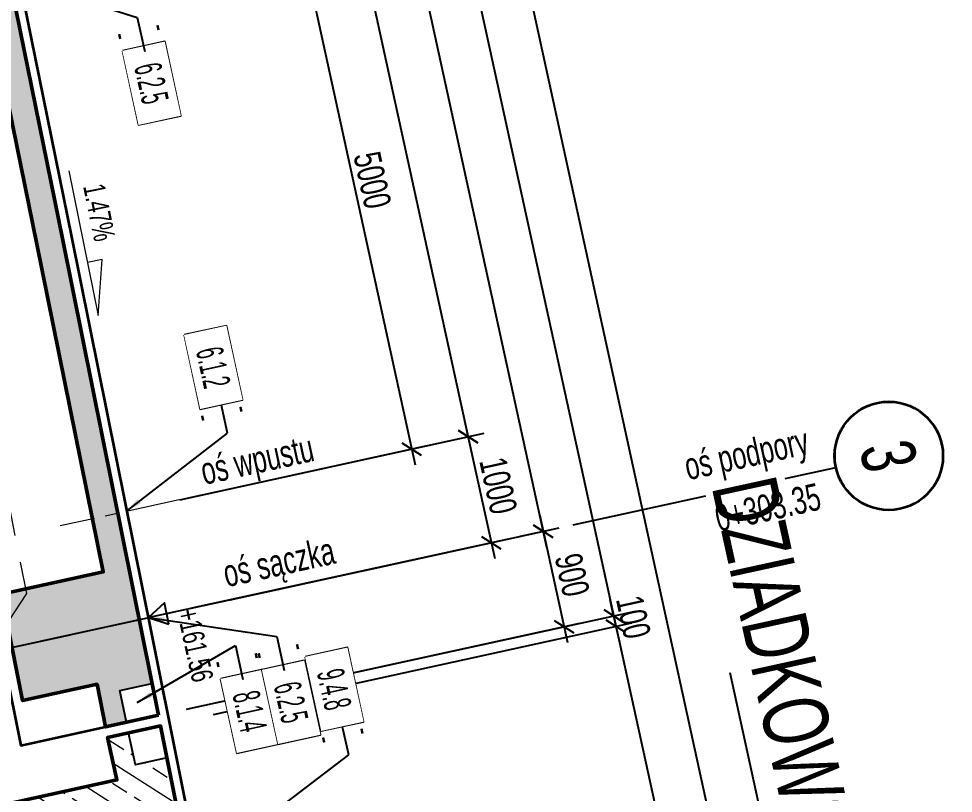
# Model space of a CAD drawing. Header units: metres. Extents: x 8416582 to 8417409, y 5771873 to 5772737.
# Drawn here: x 8416834.53 to 8416843.15, y 5772231.48 to 5772238.62 of the extents above; entities that cross this region are included whole.
import ezdxf
from ezdxf.enums import TextEntityAlignment as Align

# ---------------------------------------------------------------- set-up
doc = ezdxf.new("R2010")
doc.units = ezdxf.units.M
doc.set_wipeout_variables(frame=1)
doc.header["$PDSIZE"] = 0.05
doc.linetypes.add('CENTER', pattern=[2, 1.25, -0.25, 0.25, -0.25])
doc.linetypes.add('DASHED', pattern=[0.75, 0.5, -0.25])
for name, color, linetype in [('00RysOpi-T', 2, 'Continuous'), ('AII_M_opisy do legendy', 2, 'Continuous'), ('AII_M_opisy kierunki', 1, 'Continuous'), ('AII_M_osie główne', 8, 'CENTER'), ('AII_M_wyposażenie', 8, 'Continuous'), ('AII_opis', 1, 'Continuous')]:
    doc.layers.add(name, color=color, linetype=linetype)
for name, color, linetype, lineweight in [('AII_M_konstrukcja 0.35', 2, 'Continuous', 35), ('AII_M_konstrukcja 0.50', 3, 'Continuous', 50), ('AII_M_kreskowanie', 8, 'Continuous', 0), ('AII_M_niweleta', 2, 'Continuous', 35), ('AII_M_odwodnienie', 8, 'Continuous', 9), ('AII_M_opisy', 1, 'Continuous', 25), ('AII_M_opisy rzedne', 1, 'Continuous', 25), ('AII_M_opisy spadki', 9, 'Continuous', 18), ('AII_M_opisy wymiary', 1, 'Continuous', 25), ('AII_M_osie', 9, 'CENTER', 18)]:
    doc.layers.add(name, color=color, linetype=linetype, lineweight=lineweight)
doc.styles.add('AII_norm.', font='CDMSIMPL.shx', dxfattribs={"width": 0.7, "bigfont": 'CDMBIGPL.shx'})
doc.styles.add('CDMSTYLE', font='CDMSIMPL.shx', dxfattribs={"width": 0.7, "bigfont": 'CDMBIGPL.shx'})
doc.dimstyles.new('CDM-ME100MM', dxfattribs={"dimscale": 0.1, "dimtxt": 2.5, "dimasz": 1.5, "dimexe": 1.5, "dimexo": 5, "dimgap": 0.5, "dimtad": 1, "dimdec": 0, "dimlfac": 1000, "dimrnd": 1, "dimzin": 9, "dimtxsty": 'CDMSTYLE', "dimblk": 'OBLIQUE', "dimcen": 2.5, "dimdle": 1.5, "dimclrd": 9, "dimclre": 9, "dimclrt": 1, "dimadec": 1, "dimazin": 2, "dimtfac": 1, "dimtdec": 0, "dimtix": 1, "dimtmove": 2, "dimatfit": 3, "dimfxl": 1, "dimtvp": 1, "dimtolj": 1, "dimtzin": 0, "dimlwd": 25, "dimlwe": 25, "dimarcsym": 0})
doc.dimstyles.new('CDM-ME100MM$7', dxfattribs={"dimscale": 0.1, "dimtxt": 2.5, "dimasz": 1.5, "dimexe": 1.5, "dimexo": 5, "dimgap": 0.5, "dimtad": 1, "dimdec": 0, "dimlfac": 1000, "dimrnd": 1, "dimzin": 9, "dimtxsty": 'CDMSTYLE', "dimblk": 'OBLIQUE', "dimcen": 2.5, "dimdle": 1.5, "dimclrd": 9, "dimclre": 9, "dimclrt": 1, "dimadec": 1, "dimazin": 2, "dimtfac": 1, "dimtdec": 0, "dimtix": 1, "dimtmove": 2, "dimatfit": 3, "dimfxl": 1, "dimtvp": 1, "dimtolj": 1, "dimtzin": 0, "dimlwd": 25, "dimlwe": 25, "dimarcsym": 0})

# ---------------------------------------------------------------- blocks, each defined once
blk = doc.blocks.new('*U208')
at = {"layer": 'AII_M_opisy kierunki', "color": 0, "lineweight": -2}
blk.add_lwpolyline([(-32.339, 0), (0, 0), (-7.5, 2.1), (-7.5, 2.1), (-7.5, 0)], dxfattribs=at)
at = {"layer": 'AII_M_opisy kierunki', "color": 2, "lineweight": -2, "style": 'CDMSTYLE', "width": 0.7}
blk.add_attdef('KIERUNEK', (-40.9, 1), '', height=3, dxfattribs=at)
blk = doc.blocks.new('OpiNum01')
at = {"layer": 'AII_M_opisy do legendy', "color": 0, "linetype": 'Continuous'}
blk.add_lwpolyline([(-3.5, -2), (3.5, -2), (3.5, 2), (-3.5, 2)], close=True, dxfattribs=at)
at = {"color": 9, "linetype": 'Continuous', "lineweight": 25, "style": 'CDMSTYLE', "width": 0.7, "flags": 1}
for tag, p in [('NAZWAPOL', (-4.105, -6.803)), ('NAZWAANG', (-4.105, -10.477)), ('SPECYF', (-4.105, -14.151)), ('ID', (-4.105, -17.825)), ('BAZA', (-4.105, -21.499)), ('RYSUNEK', (-4.105, -25.173))]:
    blk.add_attdef(tag, p, '', height=2, dxfattribs=at)
at = {"layer": 'AII_M_opisy do legendy', "linetype": 'Continuous', "lineweight": -2, "style": 'CDMSTYLE', "width": 0.5}
blk.add_attdef('NR', text='', height=2.5, dxfattribs=at).set_placement((0, 0), align=Align.MIDDLE)
at = {"color": 0, "linetype": 'Continuous'}
blk.add_wipeout([(-3.5, -2), (3.5, -2), (3.5, 2), (-3.5, 2)], dxfattribs=at).dxf.layer = 'AII_M_opisy do legendy'
blk = doc.blocks.new('OpiTxt01')
at = {"color": 0, "linetype": 'Continuous', "lineweight": 20, "style": 'CDMSTYLE', "width": 0.7}
blk.add_attdef('TEKST_GORNY', (1, 0.895), '', height=2, dxfattribs=at)
at = {"color": 0, "linetype": 'Continuous', "lineweight": -2, "style": 'CDMSTYLE', "width": 0.7}
blk.add_attdef('TEKST_DOLNY', (1.049, -2.731), '', height=2, dxfattribs=at)
blk = doc.blocks.new('_OBLIQUE')
at = {"color": 0, "linetype": 'ByBlock'}
blk.add_line((-0.5, -0.5), (0.5, 0.5), dxfattribs=at)
blk = doc.blocks.new('OpiOsie02')
at = {"layer": 'AII_M_osie', "color": 0, "lineweight": 25, "ltscale": 2, "style": 'CDMSTYLE', "width": 0.7}
blk.add_text('oś podpory', height=2.5, rotation=90, dxfattribs=at).set_placement((-1, -2), align=Align.BOTTOM_RIGHT)
at = {"layer": 'AII_M_osie', "color": 0, "lineweight": 25, "style": 'CDMSTYLE', "width": 0.7, "flags": 8}
blk.add_attdef('KILOMETRAŻ', text='', height=2.5, rotation=90, dxfattribs=at).set_placement((1, -2), align=Align.TOP_RIGHT)
at = {"color": 0, "lineweight": 25}
blk.add_wipeout([(5, 5), (4.755, 6.545), (4.045, 7.939), (2.939, 9.045), (1.545, 9.755), (0, 10), (-1.545, 9.755), (-2.939, 9.045), (-4.045, 7.939), (-4.755, 6.545), (-5, 5), (-4.755, 3.455), (-4.045, 2.061), (-2.939, 0.955), (-1.545, 0.245), (0, 0), (1.545, 0.245), (2.939, 0.955), (4.045, 2.061), (4.755, 3.455)], dxfattribs=at).dxf.layer = 'AII_M_osie'
at = {"layer": 'AII_M_osie', "color": 0, "linetype": 'Continuous', "lineweight": 35}
blk.add_circle((0, 5), 5, dxfattribs=at)
at = {"layer": 'AII_M_osie', "color": 0, "linetype": 'Continuous', "lineweight": 50, "style": 'CDMSTYLE', "width": 0.7}
blk.add_attdef('NR', text='', height=5, dxfattribs=at).set_placement((0, 5), align=Align.MIDDLE)
blk = doc.blocks.new('*D157')
at = {"layer": 'AII_M_opisy wymiary', "color": 9, "lineweight": 25, "transparency": 16777216}
for p, q in [((8416833.7849, 5772259.4449), (8416839.3966, 5772233.7505)), ((8416831.1451, 5772258.7148), (8416833.9635, 5772259.3303)), ((8416836.4779, 5772233.2666), (8416839.5112, 5772233.9291))]:
    blk.add_line(p, q, dxfattribs=at)
at = {"layer": 'Defpoints', "color": 0, "lineweight": 25, "transparency": 16777216}
for p in [(8416830.6566, 5772258.6081), (8416839.3646, 5772233.8971), (8416835.9894, 5772233.1599)]:
    blk.add_point(p, dxfattribs=at)
at = {"layer": 'AII_M_opisy wymiary', "color": 9, "lineweight": 25, "transparency": 16777216, "xscale": 0.15, "yscale": 0.15, "zscale": 0.15}
for p, rotation in [((8416833.8169, 5772259.2983), 102.3200789319986), ((8416839.3646, 5772233.8971), 282.3200789319986)]:
    blk.add_blockref('_OBLIQUE', p, dxfattribs=dict(at, rotation=rotation))
at = {"layer": 'AII_M_opisy wymiary', "color": 1, "transparency": 16777216, "insert": (8416836.7617, 5772246.635), "char_height": 0.25, "attachment_point": 5, "rotation": 282.32008, "style": 'CDMSTYLE'}
blk.add_mtext('\\A1;26000', dxfattribs=at)
blk = doc.blocks.new('*D158')
at = {"layer": 'AII_M_opisy wymiary', "color": 9, "lineweight": 25, "transparency": 16777216}
for p, q in [((8416828.503, 5772285.8253), (8416840.0465, 5772232.9712)), ((8416824.9544, 5772284.8968), (8416828.6816, 5772285.7108)), ((8416836.2998, 5772232.3065), (8416840.161, 5772233.1498))]:
    blk.add_line(p, q, dxfattribs=at)
at = {"layer": 'Defpoints', "color": 0, "lineweight": 25, "transparency": 16777216}
for p in [(8416824.4659, 5772284.7901), (8416840.0145, 5772233.1178), (8416835.8113, 5772232.1998)]:
    blk.add_point(p, dxfattribs=at)
at = {"layer": 'AII_M_opisy wymiary', "color": 9, "lineweight": 25, "transparency": 16777216, "xscale": 0.15, "yscale": 0.15, "zscale": 0.15}
for p, rotation in [((8416828.535, 5772285.6788), 102.3200789319986), ((8416840.0145, 5772233.1178), 282.3200789319986)]:
    blk.add_blockref('_OBLIQUE', p, dxfattribs=dict(at, rotation=rotation))
at = {"layer": 'AII_M_opisy wymiary', "color": 1, "transparency": 16777216, "insert": (8416834.4457, 5772259.4356), "char_height": 0.25, "attachment_point": 5, "rotation": 282.32008, "style": 'CDMSTYLE'}
blk.add_mtext('\\A1;Lc=53800', dxfattribs=at)
blk = doc.blocks.new('*D160')
at = {"layer": 'AII_M_opisy wymiary', "color": 9, "lineweight": 25, "transparency": 16777216}
for p, q in [((8416839.3326, 5772234.0436), (8416839.5886, 5772232.8713)), ((8416836.4779, 5772233.2666), (8416839.5112, 5772233.9291)), ((8416836.2998, 5772232.3065), (8416839.7032, 5772233.0498))]:
    blk.add_line(p, q, dxfattribs=at)
at = {"layer": 'Defpoints', "color": 0, "lineweight": 25, "transparency": 16777216}
for p in [(8416835.9894, 5772233.1599), (8416839.5566, 5772233.0178), (8416835.8113, 5772232.1998)]:
    blk.add_point(p, dxfattribs=at)
at = {"layer": 'AII_M_opisy wymiary', "color": 9, "lineweight": 25, "transparency": 16777216, "xscale": 0.15, "yscale": 0.15, "zscale": 0.15}
for p, rotation in [((8416839.3646, 5772233.8971), 102.3200789319986), ((8416839.5566, 5772233.0178), 282.3200789319986)]:
    blk.add_blockref('_OBLIQUE', p, dxfattribs=dict(at, rotation=rotation))
at = {"layer": 'AII_M_opisy wymiary', "color": 1, "transparency": 16777216, "insert": (8416839.6316, 5772233.4948), "char_height": 0.25, "attachment_point": 5, "rotation": 282.32008, "style": 'CDMSTYLE'}
blk.add_mtext('\\A1;900', dxfattribs=at)
blk = doc.blocks.new('*D161')
at = {"layer": 'AII_M_opisy wymiary', "color": 9, "lineweight": 25, "transparency": 16777216}
for p, q in [((8416840.0038, 5772233.1666), (8416840.9533, 5772228.8191)), ((8416836.3243, 5772232.2095), (8416840.1824, 5772233.0521)), ((8416837.1211, 5772228.1357), (8416841.0679, 5772228.9977))]:
    blk.add_line(p, q, dxfattribs=at)
at = {"layer": 'Defpoints', "color": 0, "lineweight": 25, "transparency": 16777216}
for p in [(8416835.8358, 5772232.1028), (8416840.9213, 5772228.9657), (8416836.6326, 5772228.029)]:
    blk.add_point(p, dxfattribs=at)
at = {"layer": 'AII_M_opisy wymiary', "color": 9, "lineweight": 25, "transparency": 16777216, "xscale": 0.15, "yscale": 0.15, "zscale": 0.15}
for p, rotation in [((8416840.0358, 5772233.0201), 102.3200789319986), ((8416840.9213, 5772228.9657), 282.3200789319986)]:
    blk.add_blockref('_OBLIQUE', p, dxfattribs=dict(at, rotation=rotation))
at = {"layer": 'AII_M_opisy wymiary', "color": 1, "transparency": 16777216, "insert": (8416840.6495, 5772231.0302), "char_height": 0.25, "attachment_point": 5, "rotation": 282.32008, "style": 'CDMSTYLE'}
blk.add_mtext('\\A1;4150', dxfattribs=at)
blk = doc.blocks.new('*D162')
at = {"layer": 'AII_M_opisy wymiary', "color": 9, "lineweight": 25, "transparency": 16777216}
for p, q in [((8416840.0145, 5772233.1178), (8416839.9825, 5772233.2643)), ((8416836.0754, 5772232.2575), (8416840.161, 5772233.1498)), ((8416836.3243, 5772232.2095), (8416840.1824, 5772233.0521)), ((8416840.0145, 5772233.1178), (8416840.0358, 5772233.0201)), ((8416840.0358, 5772233.0201), (8416840.0678, 5772232.8736))]:
    blk.add_line(p, q, dxfattribs=at)
at = {"layer": 'Defpoints', "color": 0, "lineweight": 25, "transparency": 16777216}
for p in [(8416840.0358, 5772233.0201), (8416835.5869, 5772232.1508, 0), (8416835.8358, 5772232.1028)]:
    blk.add_point(p, dxfattribs=at)
at = {"layer": 'AII_M_opisy wymiary', "color": 9, "lineweight": 25, "transparency": 16777216, "xscale": 0.15, "yscale": 0.15, "zscale": 0.15}
for p, rotation in [((8416840.0145, 5772233.1178), 282.3200789319986), ((8416840.0358, 5772233.0201), 102.3200789319986)]:
    blk.add_blockref('_OBLIQUE', p, dxfattribs=dict(at, rotation=rotation))
at = {"layer": 'AII_M_opisy wymiary', "color": 1, "transparency": 16777216, "insert": (8416840.1961, 5772233.1063), "char_height": 0.25, "attachment_point": 5, "rotation": 282.32008, "style": 'CDMSTYLE'}
blk.add_mtext('\\A1;100', dxfattribs=at)
blk = doc.blocks.new('*D163')
at = {"layer": 'AII_M_opisy wymiary', "color": 9, "lineweight": 25, "transparency": 16777216}
for p, q in [((8416841.413, 5772228.9195), (8416828.0559, 5772290.0778)), ((8416823.9881, 5772289.0359), (8416828.2344, 5772289.9633)), ((8416837.1211, 5772228.1357), (8416841.5275, 5772229.0981))]:
    blk.add_line(p, q, dxfattribs=at)
at = {"layer": 'Defpoints', "color": 0, "lineweight": 25, "transparency": 16777216}
for p in [(8416828.0879, 5772289.9313), (8416823.4996, 5772288.9292), (8416836.6326, 5772228.029)]:
    blk.add_point(p, dxfattribs=at)
at = {"layer": 'AII_M_opisy wymiary', "color": 9, "lineweight": 25, "transparency": 16777216, "xscale": 0.15, "yscale": 0.15, "zscale": 0.15}
for p, rotation in [((8416828.0879, 5772289.9313), 102.3200789319986), ((8416841.381, 5772229.0661), 282.3200789319986)]:
    blk.add_blockref('_OBLIQUE', p, dxfattribs=dict(at, rotation=rotation))
at = {"layer": 'AII_M_opisy wymiary', "color": 1, "transparency": 16777216, "insert": (8416834.9054, 5772259.536), "char_height": 0.25, "attachment_point": 5, "rotation": 282.32008, "style": 'CDMSTYLE'}
blk.add_mtext('\\A1;62300', dxfattribs=at)
blk = doc.blocks.new('00kota3')
at = {"color": 0, "linetype": 'Continuous', "lineweight": 25}
blk.add_lwpolyline([(1, 1.732), (-1, 1.732), (0, 0)], close=True, dxfattribs=at)
at = {"color": 0, "linetype": 'Continuous', "lineweight": 25, "style": 'CDMSTYLE', "width": 0.7}
blk.add_attdef('%%P000.000', (0, 2.693), '', height=2, dxfattribs=at)
blk = doc.blocks.new('*D339')
at = {"layer": 'AII_M_opisy wymiary', "color": 9, "lineweight": 25, "transparency": 16777216}
for p, q in [((8416838.6403, 5772234.916), (8416838.9177, 5772233.6459)), ((8416836.0129, 5772234.1886), (8416838.8189, 5772234.8015)), ((8416836.1279, 5772233.1902), (8416839.0323, 5772233.8245))]:
    blk.add_line(p, q, dxfattribs=at)
at = {"layer": 'Defpoints', "color": 0, "lineweight": 25, "transparency": 16777216}
for p in [(8416835.5244, 5772234.0819, 0), (8416838.8857, 5772233.7925), (8416835.6394, 5772233.0835)]:
    blk.add_point(p, dxfattribs=at)
at = {"layer": 'AII_M_opisy wymiary', "color": 9, "lineweight": 25, "transparency": 16777216, "xscale": 0.15, "yscale": 0.15, "zscale": 0.15}
for p, rotation in [((8416838.6723, 5772234.7695), 102.3200789319986), ((8416838.8857, 5772233.7925), 282.3200789319986)]:
    blk.add_blockref('_OBLIQUE', p, dxfattribs=dict(at, rotation=rotation))
at = {"layer": 'AII_M_opisy wymiary', "color": 1, "transparency": 16777216, "insert": (8416838.95, 5772234.3183), "char_height": 0.25, "attachment_point": 5, "rotation": 282.32008, "style": 'CDMSTYLE'}
blk.add_mtext('\\A1;1000', dxfattribs=at)
blk = doc.blocks.new('*D346')
at = {"layer": 'AII_M_opisy wymiary', "color": 9, "lineweight": 25, "transparency": 16777216}
for p, q in [((8416837.0523, 5772239.687), (8416838.1832, 5772234.5091)), ((8416835.0179, 5772239.0892), (8416837.2308, 5772239.5725)), ((8416836.0129, 5772234.1886), (8416838.2977, 5772234.6876))]:
    blk.add_line(p, q, dxfattribs=at)
at = {"layer": 'Defpoints', "color": 0, "lineweight": 25, "transparency": 16777216}
for p in [(8416834.5294, 5772238.9825), (8416838.1512, 5772234.6556), (8416835.5244, 5772234.0819)]:
    blk.add_point(p, dxfattribs=at)
at = {"layer": 'AII_M_opisy wymiary', "color": 9, "lineweight": 25, "transparency": 16777216, "xscale": 0.15, "yscale": 0.15, "zscale": 0.15}
for p, rotation in [((8416837.0843, 5772239.5405), 102.3200789319986), ((8416838.1512, 5772234.6556), 282.3200789319986)]:
    blk.add_blockref('_OBLIQUE', p, dxfattribs=dict(at, rotation=rotation))
at = {"layer": 'AII_M_opisy wymiary', "color": 1, "transparency": 16777216, "insert": (8416837.7887, 5772237.1354), "char_height": 0.25, "attachment_point": 5, "rotation": 282.32008, "style": 'CDMSTYLE'}
blk.add_mtext('\\A1;5000', dxfattribs=at)
blk = doc.blocks.new('*D348')
at = {"layer": 'AII_M_opisy wymiary', "color": 9, "lineweight": 25, "transparency": 16777216}
for p, q in [((8416836.5066, 5772244.6857), (8416838.7043, 5772234.6229)), ((8416834.0104, 5772243.987), (8416836.6852, 5772244.5712)), ((8416836.0129, 5772234.1886), (8416838.8189, 5772234.8015))]:
    blk.add_line(p, q, dxfattribs=at)
at = {"layer": 'Defpoints', "color": 0, "lineweight": 25, "transparency": 16777216}
for p in [(8416833.522, 5772243.8803, 0), (8416838.6723, 5772234.7695), (8416835.5244, 5772234.0819)]:
    blk.add_point(p, dxfattribs=at)
at = {"layer": 'AII_M_opisy wymiary', "color": 9, "lineweight": 25, "transparency": 16777216, "xscale": 0.15, "yscale": 0.15, "zscale": 0.15}
for p, rotation in [((8416836.5386, 5772244.5392), 102.3200789319986), ((8416838.6723, 5772234.7695), 282.3200789319986)]:
    blk.add_blockref('_OBLIQUE', p, dxfattribs=dict(at, rotation=rotation))
at = {"layer": 'AII_M_opisy wymiary', "color": 1, "lineweight": 25, "transparency": 16777216, "insert": (8416837.7764, 5772239.6916), "char_height": 0.25, "attachment_point": 5, "rotation": 282.32008, "style": 'CDMSTYLE'}
blk.add_mtext('\\A1;10000', dxfattribs=at)

msp = doc.modelspace()

# ---------------------------------------------------------------- hatches: boundary and pattern name
at = {"layer": 'AII_M_kreskowanie'}
h = msp.add_hatch(dxfattribs=at)
h.set_pattern_fill('ANSI33', color=256, scale=0.05, angle=0.17073)
h.set_pattern_definition([(327.49081, (8416671.97816, 5772224.46413), (0.17063556, 0.2677494), []), (327.49081, (8416672.0267, 5772224.24494), (0.17063556, 0.2677494), [0.15875, -0.079375])])
h.paths.add_polyline_path([(8416832.8787, 5772232.9923), (8416833.4442, 5772230.4034), (8416835.1459, 5772230.775), (8416835.1055, 5772231.1244), (8416835.9927, 5772231.3182), (8416835.9067, 5772231.7089), (8416835.8946, 5772231.8086), (8416835.6035, 5772231.745), (8416835.5395, 5772232.0381), (8416835.3473, 5772231.9961), (8416835.4327, 5772231.6053), (8416834.3539, 5772231.3697), (8416833.8557, 5772233.2057)])

# ---------------------------------------------------------------- linework, layer by layer
msp.add_lwpolyline([(8416834.7291, 5772232.8847), (8416835.7136, 5772233.0997)])
at = {"layer": 'AII_M_konstrukcja 0.35'}
msp.add_lwpolyline([(8416823.9823, 5772284.6844), (8416823.2007, 5772284.5137), (8416823.3696, 5772283.7846), (8416824.2054, 5772280.1431), (8416825.0338, 5772276.4999), (8416825.8548, 5772272.8551), (8416826.6685, 5772269.2087), (8416827.4748, 5772265.5606), (8416828.2737, 5772261.9108), (8416829.0653, 5772258.2595), (8416829.8495, 5772254.6066), (8416830.6263, 5772250.9521), (8416831.3957, 5772247.296), (8416832.1578, 5772243.6384), (8416832.9125, 5772239.9793), (8416833.6597, 5772236.3187), (8416834.3996, 5772232.6565), (8416834.5461, 5772231.9235), (8416835.3277, 5772232.0942)], dxfattribs=at)
at = {"layer": 'AII_M_konstrukcja 0.50'}
msp.add_lwpolyline([(8416832.8787, 5772232.9923), (8416833.4442, 5772230.4034), (8416835.1459, 5772230.775), (8416835.1055, 5772231.1244), (8416835.9927, 5772231.3182), (8416835.8358, 5772232.1028), (8416835.3473, 5772231.9961), (8416835.4327, 5772231.6053), (8416834.3539, 5772231.3697), (8416833.8557, 5772233.2057)], close=True, dxfattribs=at)
at = {"layer": 'AII_M_odwodnienie', "color": 140, "linetype": 'DASHED'}
for p, q in [((8416829.7439, 5772257.8949, 0), (8416834.5977, 5772233.3238, 0)), ((8416834.5977, 5772233.3238, 0), (8416834.1613, 5772232.6583, 0))]:
    msp.add_line(p, q, dxfattribs=at)
at = {"layer": 'AII_M_odwodnienie', "color": 140, "linetype": 'CENTER', "ltscale": 0.4, "elevation": 0}
for points in [[(8416837.5707, 5772234.5289), (8416834.91, 5772233.9478)], [(8416837.7753, 5772233.55), (8416835.1234, 5772232.9708)]]:
    msp.add_lwpolyline(points, dxfattribs=at)
at = {"layer": 'AII_M_opisy spadki', "color": 9}
msp.add_lwpolyline([(8416834.9893, 5772237.22), (8416835.2599, 5772235.8872), (8416835.2976, 5772236.4051), (8416835.2976, 5772236.4051), (8416835.1604, 5772236.3772)], dxfattribs=at)
at = {"layer": 'AII_M_osie główne', "elevation": 0}
msp.add_lwpolyline([(8416833.7805, 5772232.6775), (8416842.0639, 5772234.4866)], dxfattribs=at)
at = {"layer": 'AII_M_wyposażenie', "lineweight": 25}
for points in [[(8416835.8113, 5772232.1998), (8416835.5222, 5772232.1367), (8416835.4582, 5772232.4297), (8416835.7545, 5772232.4945), (8416835.8113, 5772232.1998)], [(8416835.8927, 5772231.8081), (8416835.6035, 5772231.745), (8416835.5395, 5772232.0381), (8416835.8358, 5772232.1028), (8416835.8927, 5772231.8081)]]:
    msp.add_lwpolyline(points, dxfattribs=at)

# ---------------------------------------------------------------- block references
at = {"layer": 'AII_M_opisy kierunki', "lineweight": 25, "xscale": 0.2, "yscale": 0.2, "zscale": 0.2, "rotation": 282.3200789319986}
msp.add_blockref('*U208', (8416842.4665, 5772226.2774), dxfattribs=at).add_auto_attribs({'KIERUNEK': 'DZIADKOWSKIE'})
at = {"layer": 'AII_M_opisy rzedne', "color": 1, "linetype": 'Continuous', "xscale": 0.1, "yscale": 0.1, "zscale": 0.1, "rotation": 282.3200789447779}
msp.add_blockref('00kota3', (8416835.7225, 5772233.1016), dxfattribs=at).add_auto_attribs({'%%P000.000': '+161.56'})

# ---------------------------------------------------------------- texts
at = {"layer": 'AII_M_opisy spadki', "color": 9, "style": 'CDMSTYLE', "width": 0.7}
msp.add_text('1.47%', height=0.2, rotation=281.47784, dxfattribs=at).set_placement((8416835.1728, 5772236.8185), align=Align.CENTER)
at = {"layer": 'AII_opis', "lineweight": 25, "char_height": 0.25, "attachment_point": 7, "rotation": 12.32008, "line_spacing_factor": 1.2, "style": 'AII_norm.'}
for s, insert in [('oś wpustu', (8416836.2538, 5772234.2511, 0)), ('oś sączka', (8416836.461, 5772233.3071, 0))]:
    msp.add_mtext(s, dxfattribs=dict(at, insert=insert))

# ---------------------------------------------------------------- dimensions: what is measured, and where the dimension line sits
at = {"layer": 'AII_M_opisy wymiary'}
dim = msp.add_linear_dim(base=(8416840.0145, 5772233.1178), p1=(8416824.4659, 5772284.7901), p2=(8416835.8113, 5772232.1998), angle=282.32008, text='Lc=<>', dimstyle='CDM-ME100MM', dxfattribs=at)
dim.commit()
dim.dimension.update_dxf_attribs({"geometry": '*D158', "text_midpoint": (8416834.4457, 5772259.4356)})
for base, p1, p2, picture, middle in [((8416839.3646, 5772233.8971), (8416830.6566, 5772258.6081), (8416835.9894, 5772233.1599), '*D157', (8416836.7617, 5772246.635)), ((8416838.8857, 5772233.7925), (8416835.5244, 5772234.0819, 0), (8416835.6394, 5772233.0835), '*D339', (8416838.95, 5772234.3183)), ((8416839.5566, 5772233.0178), (8416835.9894, 5772233.1599), (8416835.8113, 5772232.1998), '*D160', (8416839.6316, 5772233.4948)), ((8416840.0358, 5772233.0201), (8416835.5869, 5772232.1508, 0), (8416835.8358, 5772232.1028), '*D162', (8416840.1961, 5772233.1063)), ((8416840.9213, 5772228.9657), (8416835.8358, 5772232.1028), (8416836.6326, 5772228.029), '*D161', (8416840.6495, 5772231.0302))]:
    dim = msp.add_linear_dim(base=base, p1=p1, p2=p2, angle=282.32008, dimstyle='CDM-ME100MM', dxfattribs=at)
    dim.commit()
    dim.dimension.update_dxf_attribs({"geometry": picture, "text_midpoint": middle})

# ---------------------------------------------------------------- leaders
at = {"layer": '00RysOpi-T', "color": 9, "linetype": 'Continuous', "lineweight": 0}
msp.add_leader([(8416835.5182, 5772234.0806), (8416836.4541, 5772234.8033), (8416836.3858, 5772235.1159)], dimstyle='CDM-ME100MM$7', dxfattribs=at)

# ---------------------------------------------------------------- next in the draw order: block references
at = {"layer": 'AII_M_osie', "color": 7, "linetype": 'Continuous'}
ref = msp.add_blockref('OpiOsie02', (8416842.0639, 5772234.4866, 0), dxfattribs=dict(at, xscale=0.1, yscale=0.1, zscale=0.1, rotation=282.3200789319986))
ref.add_attrib('NR', '3', dxfattribs={"layer": 'AII_M_opisy', "color": 0, "linetype": 'Continuous', "lineweight": 50, "height": 0.5, "rotation": 282.32008, "style": 'CDMSTYLE', "width": 0.7}).set_placement((8416842.5524, 5772234.5933, 0), align=Align.MIDDLE)
ref.add_attrib('KILOMETRAŻ', '0+303.35', dxfattribs={"layer": 'AII_M_opisy', "color": 0, "lineweight": 25, "height": 0.25, "rotation": 12.32008, "style": 'CDMSTYLE', "width": 0.7, "flags": 8}).set_placement((8416841.8898, 5772234.3462, 0), align=Align.TOP_RIGHT)

# ---------------------------------------------------------------- next in the draw order: dimensions: what is measured, and where the dimension line sits
at = {"layer": 'AII_M_opisy wymiary'}
dim = msp.add_linear_dim(base=(8416828.0879, 5772289.9313), p1=(8416836.6326, 5772228.029), p2=(8416823.4996, 5772288.9292), angle=282.32008, dimstyle='CDM-ME100MM', dxfattribs=at)
dim.commit()
dim.dimension.update_dxf_attribs({"geometry": '*D163', "text_midpoint": (8416834.9054, 5772259.536)})

# ---------------------------------------------------------------- next in the draw order: block references
at = {"layer": '00RysOpi-T', "color": 1, "linetype": 'Continuous', "lineweight": 0}
for p, xscale, yscale, zscale, rotation, values in [((8416835.7529, 5772238.0289, 0), 0.1, 0.1, 0.1, 282.3200787572904, {'NR': '6.2.5'}), ((8416836.3218, 5772235.409), 0.09999999999999996, 0.09999999999999996, 0.09999999999999996, 282.3200784151974, {'NR': '6.1.2'}), ((8416836.6592, 5772232.2374), 0.09999999999999998, 0.09999999999999998, 0.09999999999999998, 282.3200789319986, {'NR': '8.1.4'})]:
    msp.add_blockref('OpiNum01', p, dxfattribs=dict(at, xscale=xscale, yscale=yscale, zscale=zscale, rotation=rotation)).add_auto_attribs(values)

# ---------------------------------------------------------------- next in the draw order: hatches: boundary and pattern name
at = {"layer": 'AII_M_kreskowanie'}
h = msp.add_hatch(dxfattribs=at)
h.set_pattern_fill('ANSI33', color=256, scale=0.05, angle=0.17073)
h.set_pattern_definition([(327.49081, (8416672.34332, 5772224.0321), (0.17063556, 0.2677494), []), (327.49081, (8416672.39188, 5772223.8129), (0.17063556, 0.2677494), [0.15875, -0.079375])])
h.paths.add_polyline_path([(8416835.7545, 5772232.4945), (8416835.6697, 5772232.9339), (8416834.9298, 5772236.596), (8416834.1825, 5772240.2567), (8416833.4279, 5772243.9158), (8416832.6658, 5772247.5734), (8416831.8964, 5772251.2295), (8416831.1196, 5772254.884), (8416830.3354, 5772258.5369), (8416829.5438, 5772262.1882), (8416828.7448, 5772265.8379), (8416827.9385, 5772269.486), (8416827.1249, 5772273.1325), (8416826.3038, 5772276.7773), (8416825.4754, 5772280.4205), (8416824.6397, 5772284.0619), (8416824.5336, 5772284.4978), (8416824.2368, 5772284.433), (8416824.1728, 5772284.7261), (8416823.9823, 5772284.6844), (8416824.0725, 5772284.2948), (8416823.388, 5772284.1453), (8416823.6144, 5772283.1711), (8416824.5509, 5772283.3757), (8416825.2409, 5772280.3693), (8416826.0693, 5772276.7261), (8416826.8904, 5772273.0813), (8416827.7041, 5772269.4348), (8416828.5104, 5772265.7867), (8416829.3093, 5772262.137), (8416830.0159, 5772258.8776), (8416829.1764, 5772258.6942), (8416829.3443, 5772257.9121), (8416830.1846, 5772258.0956), (8416830.8851, 5772254.8328), (8416831.6619, 5772251.1783), (8416832.4313, 5772247.5222), (8416833.1934, 5772243.8646), (8416833.948, 5772240.2055), (8416834.6953, 5772236.5448), (8416835.3059, 5772233.5224), (8416834.3692, 5772233.3179), (8416834.5627, 5772232.3366), (8416835.2493, 5772232.4865), (8416835.3277, 5772232.0942), (8416835.5222, 5772232.1367), (8416835.4582, 5772232.4297)])

# ---------------------------------------------------------------- next in the draw order: linework, layer by layer
at = {"layer": 'AII_M_konstrukcja 0.50'}
for points in [[(8416835.8162, 5772232.2009), (8416835.6697, 5772232.9339), (8416834.9298, 5772236.596), (8416834.1825, 5772240.2567), (8416833.4279, 5772243.9158), (8416832.6658, 5772247.5734), (8416831.8964, 5772251.2295), (8416831.1196, 5772254.884), (8416830.3354, 5772258.5369), (8416829.5438, 5772262.1882), (8416828.7448, 5772265.8379), (8416827.9385, 5772269.486), (8416827.1249, 5772273.1325), (8416826.3038, 5772276.7773)], [(8416826.0693, 5772276.7261), (8416826.8904, 5772273.0813), (8416827.7041, 5772269.4348), (8416828.5104, 5772265.7867), (8416829.3093, 5772262.137), (8416830.0159, 5772258.8776), (8416829.1764, 5772258.6942), (8416829.3443, 5772257.9121), (8416830.1846, 5772258.0956), (8416830.8851, 5772254.8328), (8416831.6619, 5772251.1783), (8416832.4313, 5772247.5222), (8416833.1934, 5772243.8646), (8416833.948, 5772240.2055), (8416834.6953, 5772236.5448), (8416835.3059, 5772233.5224), (8416834.3692, 5772233.3179), (8416834.5627, 5772232.3366), (8416835.2493, 5772232.4865), (8416835.3277, 5772232.0942), (8416835.8162, 5772232.2009)]]:
    msp.add_lwpolyline(points, dxfattribs=at)
at = {"layer": 'AII_M_opisy spadki'}
msp.add_line((8416834.5294, 5772238.9825), (8416835.5238, 5772234.0849), dxfattribs=at)

# ---------------------------------------------------------------- next in the draw order: block references
at = {"layer": 'Defpoints', "color": 250, "linetype": 'Continuous', "lineweight": 0}
for p, xscale, yscale, zscale, rotation in [((8416835.6206, 5772238.6346, 0), 0.1, 0.1, 0.1, 282.3200787572904), ((8416836.3858, 5772235.1159), 0.09999999999999996, 0.09999999999999996, 0.09999999999999996, 282.3200784151974), ((8416836.5269, 5772232.8431), 0.09999999999999998, 0.09999999999999998, 0.09999999999999998, 282.3200789319986)]:
    msp.add_blockref('OpiTxt01', p, dxfattribs=dict(at, xscale=xscale, yscale=yscale, zscale=zscale, rotation=rotation)).add_auto_attribs({'TEKST_GORNY': '-', 'TEKST_DOLNY': '-'})

# ---------------------------------------------------------------- next in the draw order: dimensions: what is measured, and where the dimension line sits
at = {"layer": 'AII_M_opisy wymiary', "color": 1, "lineweight": 25}
dim = msp.add_linear_dim(base=(8416838.6723, 5772234.7695), p1=(8416833.522, 5772243.8803, 0), p2=(8416835.5244, 5772234.0819), angle=282.32008, dimstyle='CDM-ME100MM', dxfattribs=at)
dim.commit()
dim.dimension.update_dxf_attribs({"geometry": '*D348', "text_midpoint": (8416837.7764, 5772239.6916)})
at = {"layer": 'AII_M_opisy wymiary'}
dim = msp.add_linear_dim(base=(8416838.1512, 5772234.6556), p1=(8416834.5294, 5772238.9825), p2=(8416835.5244, 5772234.0819), angle=282.32008, dimstyle='CDM-ME100MM', dxfattribs=at)
dim.commit()
dim.dimension.update_dxf_attribs({"geometry": '*D346', "text_midpoint": (8416837.7887, 5772237.1354)})

# ---------------------------------------------------------------- next in the draw order: leaders
at = {"layer": '00RysOpi-T', "color": 9, "linetype": 'Continuous', "lineweight": 0}
for points in [[(8416834.5294, 5772238.9825, 0), (8416835.6206, 5772238.6346, 0), (8416835.6889, 5772238.322, 0)], [(8416835.6187, 5772232.3185), (8416836.5269, 5772232.8431), (8416836.5952, 5772232.5305)], [(8416836.3756, 5772230.9236), (8416837.5704, 5772231.835), (8416837.5021, 5772232.1477)]]:
    msp.add_leader(points, dimstyle='CDM-ME100MM$7', dxfattribs=at)

# ---------------------------------------------------------------- next in the draw order: block references
at = {"layer": '00RysOpi-T', "color": 1, "linetype": 'Continuous', "lineweight": 0, "xscale": 0.1, "yscale": 0.1, "zscale": 0.1, "rotation": 282.3200787572904}
msp.add_blockref('OpiNum01', (8416837.0399, 5772232.3205), dxfattribs=at).add_auto_attribs({'NR': '6.2.5'})

# ---------------------------------------------------------------- next in the draw order: block references
at = {"layer": '00RysOpi-T', "color": 1, "linetype": 'Continuous', "lineweight": 0, "xscale": 0.1000000000000001, "yscale": 0.1000000000000001, "zscale": 0.1000000000000001, "rotation": 282.3200765559454}
msp.add_blockref('OpiNum01', (8416837.4381, 5772232.4407), dxfattribs=at).add_auto_attribs({'NR': '9.4.8'})
at = {"layer": 'Defpoints', "color": 250, "linetype": 'Continuous', "lineweight": 0, "xscale": 0.1, "yscale": 0.1, "zscale": 0.1, "rotation": 282.3200787572904}
msp.add_blockref('OpiTxt01', (8416836.9076, 5772232.9262), dxfattribs=at).add_auto_attribs({'TEKST_GORNY': '-', 'TEKST_DOLNY': '-'})

# ---------------------------------------------------------------- next in the draw order: leaders
at = {"layer": '00RysOpi-T', "color": 9, "linetype": 'Continuous', "lineweight": 0}
msp.add_leader([(8416835.7222, 5772233.1016), (8416836.9076, 5772232.9262), (8416836.9759, 5772232.6136)], dimstyle='CDM-ME100MM$7', dxfattribs=at)

# ---------------------------------------------------------------- next in the draw order: linework, layer by layer
at = {"layer": 'AII_M_niweleta'}
msp.add_lwpolyline([(8416826.3869, 5772276.7955), (8416827.2079, 5772273.1506), (8416828.0216, 5772269.5042), (8416828.8279, 5772265.8561), (8416829.6268, 5772262.2064), (8416830.4184, 5772258.555), (8416831.2026, 5772254.9021), (8416831.9794, 5772251.2476), (8416832.7488, 5772247.5916), (8416833.5109, 5772243.934), (8416834.2656, 5772240.2748), (8416835.0128, 5772236.6142), (8416835.7527, 5772232.952), (8416836.4852, 5772229.2884), (8416837.2103, 5772225.6233), (8416837.9279, 5772221.9567), (8416838.6382, 5772218.2887), (8416839.3411, 5772214.6193), (8416839.4043, 5772214.2853)], dxfattribs=at)

# ---------------------------------------------------------------- next in the draw order: block references
at = {"layer": 'Defpoints', "color": 250, "linetype": 'Continuous', "lineweight": 0, "xscale": 0.1000000000000001, "yscale": 0.1000000000000001, "zscale": 0.1000000000000001, "rotation": 282.3200765559454}
msp.add_blockref('OpiTxt01', (8416837.5021, 5772232.1477), dxfattribs=at).add_auto_attribs({'TEKST_GORNY': '-', 'TEKST_DOLNY': '-'})

doc.saveas('drawing.dxf')
